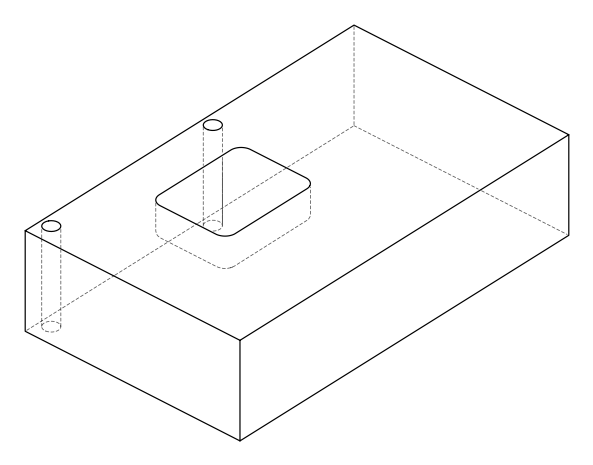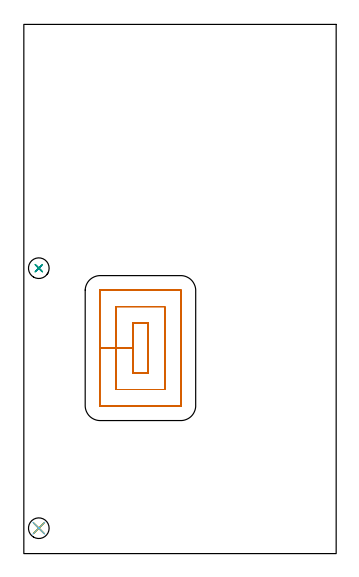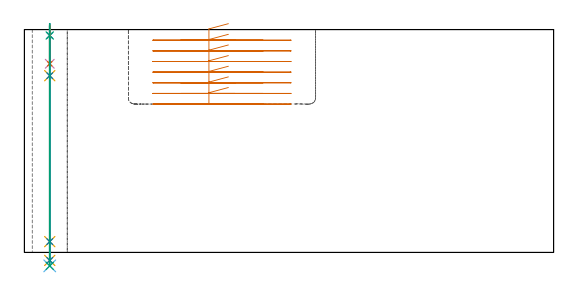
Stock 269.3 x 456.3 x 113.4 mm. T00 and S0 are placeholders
(PLAN: 9 operations, 7 tool changes, 13.2 min)
(1 MILL_RECTANGULAR_POCKET | POCKET_RECTANGULAR_STRAIGHT | NXT0201_007 | Follow Part, ap 6.25, ae 75% | 10.86 min | 445040 mm3)
(2 SPOT_DRILL | STEP1HOLE | NXT0321_9005460120000 | 0.05 min | 225 mm3)
(3 SPOT_DRILL_1 | STEP1HOLE_1 | NXT0321_9005460120000 | 0.05 min | 183 mm3)
(4 DRILL_BLIND_HOLE_INTO_CENTER | STEP1HOLE | NXT0301_087 | 0.08 min | 1508 mm3)
(5 GUN_DRILL_THROUGH_HOLE | STEP1HOLE | UGT0307_008 | 0.57 min | 9223 mm3)
(6 DRILL_TO_ENLARGE_THROUGH_HOLE | STEP1HOLE | UGT0301_248 | 0.49 min | 17228 mm3)
(7 DRILL_BLIND_HOLE_INTO_CENTER_1 | STEP1HOLE_1 | NXT0301_087 | 0.08 min | 1516 mm3)
(8 GUN_DRILL_THROUGH_HOLE_1 | STEP1HOLE_1 | UGT0307_008 | 0.57 min | 9212 mm3)
(9 DRILL_TO_ENLARGE_THROUGH_HOLE_1 | STEP1HOLE_1 | UGT0301_248 | 0.49 min | 17254 mm3)
(TOOL NXT0201_007 | ENDMILL 25mm [R216.25-25050GCK54P 1620] | D25 R3 FL54 Z5)
(TOOL NXT0321_9005460120000 | NC Spot Drill, 142deg, 12mm, Carbide, Uncoated | D12 PA142 FL30 Z2)
(TOOL NXT0301_087 | Carbide Drill 11.6mm [860.1-1160-058A1-MM 2214] | D11.6 PA140 FL72 Z2)
(TOOL UGT0307_008 | Gun Drill 11 mm | D11 PA130 FL24 Z1)
(TOOL UGT0301_248 | Twist Drill 17.8 mm | D17.8 PA118 FL130 Z2)
(OP 1 MILL_RECTANGULAR_POCKET)
G17 G21 G94 G90
T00 M6
G54
G17 G0 G90 X103.802 Y198.7 S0 M3
G43 Z123.4 H1
Z116.4
G94 G1 X93.9 Z113.747 F250.
Y177.2 Z107.986
Y155.7 F500.
X107.2
Y198.7
X93.9
Y177.2
X79.65
Y141.45
X121.45
Y212.95
X79.65
Y177.2
X65.4
Y127.6
G3 X65.8 Y127.2 R0.4
G1 X135.3
G3 X135.7 Y127.6 R0.4
G1 Y226.8
G3 X135.3 Y227.2 R0.4
G1 X65.8
G3 X65.4 Y226.8 R0.4
G1 Y177.2
Y176.2
G0 X103.802 Y198.7 Z110.986
G1 X93.9 Z108.332 F250.
Y177.2 Z102.571
Y155.7 F500.
X107.2
Y198.7
X93.9
Y177.2
X79.65
Y141.45
X121.45
Y212.95
X79.65
Y177.2
X65.4
Y127.6
G3 X65.8 Y127.2 R0.4
G1 X135.3
G3 X135.7 Y127.6 R0.4
G1 Y226.8
G3 X135.3 Y227.2 R0.4
G1 X65.8
G3 X65.4 Y226.8 R0.4
G1 Y177.2
Y176.2
G0 X103.802 Y198.7 Z105.571
G1 X93.9 Z102.918 F250.
Y177.2 Z97.157
Y155.7 F500.
X107.2
Y198.7
X93.9
Y177.2
X79.65
Y141.45
X121.45
Y212.95
X79.65
Y177.2
X65.4
Y127.6
G3 X65.8 Y127.2 R0.4
G1 X135.3
G3 X135.7 Y127.6 R0.4
G1 Y226.8
G3 X135.3 Y227.2 R0.4
G1 X65.8
G3 X65.4 Y226.8 R0.4
G1 Y177.2
Y176.2
G0 X103.802 Y198.7 Z100.157
G1 X93.9 Z97.504 F250.
Y177.2 Z91.743
Y155.7 F500.
X107.2
Y198.7
X93.9
Y177.2
X79.65
Y141.45
X121.45
Y212.95
X79.65
Y177.2
X65.4
Y127.6
G3 X65.8 Y127.2 R0.4
G1 X135.3
G3 X135.7 Y127.6 R0.4
G1 Y226.8
G3 X135.3 Y227.2 R0.4
G1 X65.8
G3 X65.4 Y226.8 R0.4
G1 Y177.2
Y176.2
G0 X103.802 Y198.7 Z94.743
G1 X93.9 Z92.089 F250.
Y177.2 Z86.329
Y155.7 F500.
X107.2
Y198.7
X93.9
Y177.2
X79.65
Y141.45
X121.45
Y212.95
X79.65
Y177.2
X65.4
Y127.6
G3 X65.8 Y127.2 R0.4
G1 X135.3
G3 X135.7 Y127.6 R0.4
G1 Y226.8
G3 X135.3 Y227.2 R0.4
G1 X65.8
G3 X65.4 Y226.8 R0.4
G1 Y177.2
Y176.2
G0 X103.802 Y198.7 Z89.329
G1 X93.9 Z86.675 F250.
Y177.2 Z80.914
Y155.7 F500.
X107.2
Y198.7
X93.9
Y177.2
X79.65
Y141.45
X121.45
Y212.95
X79.65
Y177.2
X65.4
Y127.6
G3 X65.8 Y127.2 R0.4
G1 X135.3
G3 X135.7 Y127.6 R0.4
G1 Y226.8
G3 X135.3 Y227.2 R0.4
G1 X65.8
G3 X65.4 Y226.8 R0.4
G1 Y177.2
Y176.2
G0 X103.802 Y198.7 Z83.914
G1 X93.9 Z81.261 F250.
Y177.2 Z75.5
Y155.7 F500.
X107.2
Y198.7
X93.9
Y177.2
X79.65
Y141.45
X121.45
Y212.95
X79.65
Y177.2
X65.4
Y127.6
G3 X65.8 Y127.2 R0.4
G1 X135.3
G3 X135.7 Y127.6 R0.4
G1 Y226.8
G3 X135.3 Y227.2 R0.4
G1 X65.8
G3 X65.4 Y226.8 R0.4
G1 Y177.2
Y176.2
G0 Z123.4
M5
M2
(OP 2 SPOT_DRILL)
G17 G21 G94 G90
T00 M6
G54
G17 G0 G90 X12.9 Y21.9 S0 M3
G43 Z123.4 H0
G94 G81 G98 Z110.4 F250. R116.4
G80
M5
M2
(OP 3 SPOT_DRILL_1)
G17 G21 G94 G90
T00 M6
G54
G17 G0 G90 X12.9 Y246.1 S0 M3
G43 Z123.4 H0
G94 G81 G98 Z110.4 F250. R116.4
G80
M5
M2
(OP 4 DRILL_BLIND_HOLE_INTO_CENTER)
G17 G21 G94 G90
T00 M6
G54
G17 G0 G90 X12.9 Y21.9 S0 M3
G43 Z123.4 H1
G94 G81 G98 Z96. F250. R115.4
G80
M5
M2
(OP 5 GUN_DRILL_THROUGH_HOLE)
G17 G21 G94 G90
T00 M6
G54
G17 G0 G90 X12.9 Y21.9 M8
G43 Z123.4 H0
Z109.349
S716 M3
G94 G1 Z89.937 F125. M26
G4 X.084
Z5.5 F250.
G4 X.084
Z-4.065 F125.
G4 X.084
M5
M9
G0 Z109.349
Z123.4
M2
(OP 6 DRILL_TO_ENLARGE_THROUGH_HOLE)
G17 G21 G94 G90
T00 M6
G54
G17 G0 G90 X12.9 Y21.9 S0 M3
G43 Z123.4 H0
G94 G73 G98 Z-6.848 F250. Q17.178 R115.4
G80
M5
M2
(OP 7 DRILL_BLIND_HOLE_INTO_CENTER_1)
G17 G21 G94 G90
T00 M6
G54
G17 G0 G90 X12.9 Y246.1 S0 M3
G43 Z123.4 H1
G94 G81 G98 Z96. F250. R115.4
G80
M5
M2
(OP 8 GUN_DRILL_THROUGH_HOLE_1)
G17 G21 G94 G90
T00 M6
G54
G17 G0 G90 X12.9 Y246.1 M8
G43 Z123.4 H0
Z109.349
S716 M3
G94 G1 Z89.937 F125. M26
G4 X.084
Z5.5 F250.
G4 X.084
Z-4.065 F125.
G4 X.084
M5
M9
G0 Z109.349
Z123.4
M2
(OP 9 DRILL_TO_ENLARGE_THROUGH_HOLE_1)
G17 G21 G94 G90
T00 M6
G54
G17 G0 G90 X12.9 Y246.1 S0 M3
G43 Z123.4 H0
G94 G73 G98 Z-6.848 F250. Q17.178 R115.4
G80
M5
M2
